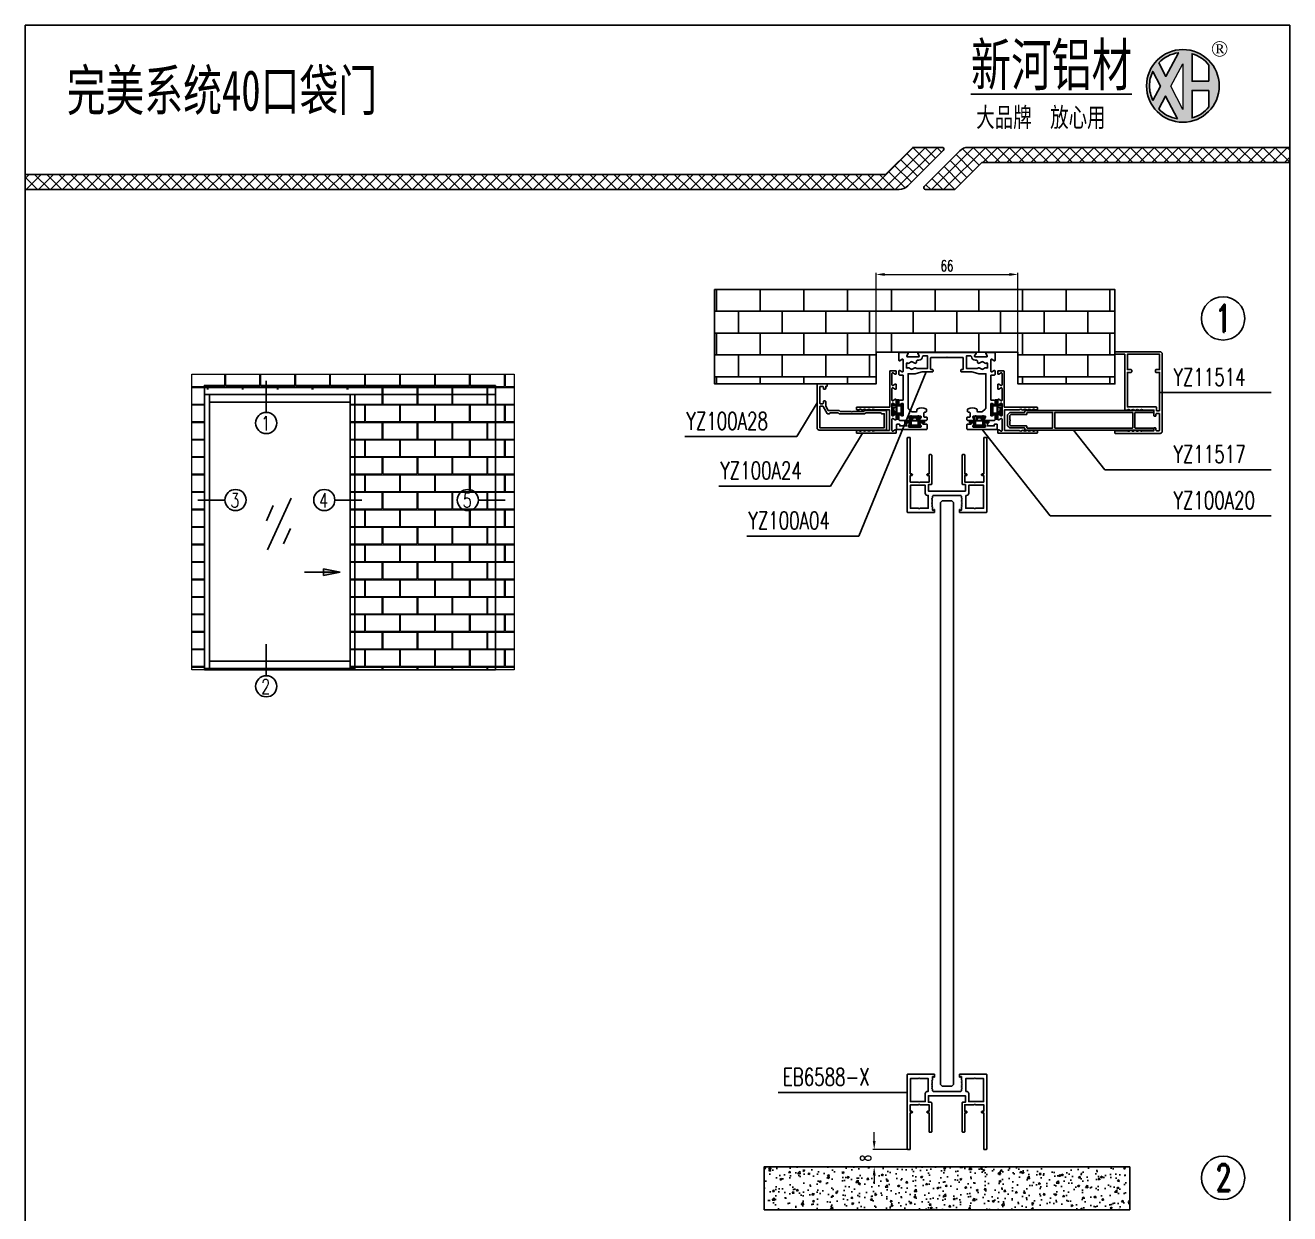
# Model space of a CAD drawing. Header units: millimetres. Extents: x 4423 to 13326, y -1516 to 5738.
# Drawn here: x 9230 to 9818, y 3370 to 3923 of the extents above; entities that cross this region are included whole.
import ezdxf

# ---------------------------------------------------------------- set-up
doc = ezdxf.new("R2010")
doc.units = ezdxf.units.MM
doc.header["$LTSCALE"] = 0.5
for name, color, linetype in [('墙体', 2, 'Continuous'), ('玻璃', 4, 'Continuous'), ('铝型材', 1, 'Continuous')]:
    doc.layers.add(name, color=color, linetype=linetype)
doc.styles.add('CTXT', font='romand.shx', dxfattribs={"width": 0.7, "height": 5})
doc.styles.add('宋体', font='', dxfattribs={"height": 3})
doc.styles.add('汇总标注', font='romand.shx', dxfattribs={"width": 0.7, "height": 5})
doc.styles.get('宋体').set_extended_font_data('SimSun')
doc.dimstyles.new('1汇总比例', dxfattribs={"dimscale": 0, "dimtxt": 5, "dimasz": 4, "dimexe": 0.7, "dimexo": 0.625, "dimgap": 1.5, "dimtad": 1, "dimzin": 9, "dimdsep": 46, "dimtxsty": '汇总标注', "dimcen": 0, "dimclrd": 3, "dimclre": 3, "dimclrt": 2, "dimadec": 1, "dimazin": 2, "dimtfac": 1, "dimtofl": 0, "dimtmove": 0, "dimatfit": 3, "dimfxl": 0, "dimtolj": 1, "dimlwd": 13, "dimlwe": 13, "dimarcsym": 0})
pattern_1 = [(45, (7356.0893, 1842.3816), (-2.80633, 2.80633), []), (135, (7356.0893, 1842.3816), (-2.80633, -2.80633), [])]

# ---------------------------------------------------------------- blocks, each defined once
blk = doc.blocks.new('*D251')
at = {"layer": 'Defpoints', "color": 0, "ltscale": 0.4, "transparency": 16777216}
for p in [(9641.25, 3399.9), (9625.2, 3391.9), (9641.25, 3391.9)]:
    blk.add_point(p, dxfattribs=at)
at = {"layer": '铝型材', "color": 3, "lineweight": 13, "ltscale": 0.4, "transparency": 16777216}
for p, q in [((9625.2, 3403.9), (9625.2, 3407.9)), ((9640.62, 3399.9), (9624.5, 3399.9)), ((9640.62, 3391.9), (9624.5, 3391.9)), ((9625.2, 3387.9), (9625.2, 3383.9))]:
    blk.add_line(p, q, dxfattribs=at)
at = {"layer": '铝型材', "color": 3, "ltscale": 0.4, "transparency": 16777216}
for points in [[(9624.53, 3403.9), (9625.86, 3403.9), (9625.2, 3399.9)], [(9624.53, 3387.9), (9625.86, 3387.9), (9625.2, 3391.9)]]:
    blk.add_solid(points, dxfattribs=at)
at = {"layer": '铝型材', "color": 2, "ltscale": 0.4, "transparency": 16777216, "insert": (9621.2, 3395.9), "char_height": 5, "attachment_point": 5, "rotation": 90, "style": '汇总标注'}
blk.add_mtext('\\A1;8', dxfattribs=at)
blk = doc.blocks.new('*D253')
at = {"layer": 'Defpoints', "color": 0, "ltscale": 0.4, "transparency": 16777216}
for p in [(9692.05, 3806.78), (9626.05, 3763.26), (9692.05, 3765.26)]:
    blk.add_point(p, dxfattribs=at)
at = {"layer": '铝型材', "color": 3, "lineweight": 13, "ltscale": 0.4, "transparency": 16777216}
for p, q in [((9626.05, 3763.88), (9626.05, 3807.48)), ((9630.05, 3806.78), (9688.05, 3806.78)), ((9692.05, 3765.88), (9692.05, 3807.48))]:
    blk.add_line(p, q, dxfattribs=at)
at = {"layer": '铝型材', "color": 3, "ltscale": 0.4, "transparency": 16777216}
for points in [[(9630.05, 3807.44), (9630.05, 3806.11), (9626.05, 3806.78)], [(9688.05, 3807.44), (9688.05, 3806.11), (9692.05, 3806.78)]]:
    blk.add_solid(points, dxfattribs=at)
at = {"layer": '铝型材', "color": 2, "ltscale": 0.4, "transparency": 16777216, "insert": (9659.05, 3810.78), "char_height": 5, "attachment_point": 5, "style": '汇总标注'}
blk.add_mtext('\\A1;66', dxfattribs=at)
blk = doc.blocks.new('YZ100A28', base_point=(16.68, 19.5))
at = {"layer": '铝型材', "ltscale": 0.4}
for points in [[(48.58, 24.99), (17.68, 24.99, 0.414214), (16.68, 23.99), (16.68, 3.79, 0.414214), (16.98, 3.49), (20.88, 3.49, 0.414214), (21.38, 3.99), (21.38, 4.39, 0.414214), (21.08, 4.69), (20.68, 4.69), (20.68, 5.69, 0.414214), (20.38, 5.99), (19.88, 5.99, 0.414214), (19.58, 5.69), (19.58, 4.99, -0.414214), (19.28, 4.69), (18.18, 4.69, -0.414214), (17.88, 4.99), (17.88, 12.39, -0.414214), (18.18, 12.69), (19.28, 12.69, -0.414214), (19.58, 12.39), (19.58, 11.69, 0.414214), (19.88, 11.39), (20.38, 11.39, 0.414214), (20.68, 11.69), (20.68, 13.71, -0.131652), (20.72, 13.86), (21.83, 15.79), (26.88, 15.79), (27.38, 16.29), (32.58, 16.29), (32.88, 16.59), (33.18, 16.29), (38.38, 16.29), (38.88, 15.79), (48.58, 15.79, 0.414214), (48.88, 16.09), (48.88, 24.69, 0.414214)], [(22.4, 17.39, -0.414214), (22.7, 17.09), (22.7, 16.89), (26.3, 16.89, 0.198912), (26.51, 16.98), (26.92, 17.39), (38.83, 17.39), (39.25, 16.98, 0.198912), (39.46, 16.89), (46.38, 16.89), (46.38, 17.09, -0.414214), (46.68, 17.39), (47.88, 17.39), (47.88, 23.89), (17.88, 23.89), (17.88, 14.09, 0.414214), (18.18, 13.79), (19.24, 13.79, 0.267949), (19.5, 13.94), (21.4, 17.24, -0.267949), (21.66, 17.39)]]:
    blk.add_lwpolyline(points, format="xyb", close=True, dxfattribs=at)
blk = doc.blocks.new('YZ100A24', base_point=(30.61, 30.28))
at = {"layer": '铝型材', "ltscale": 0.4}
blk.add_lwpolyline([(32.61, 5.42), (32.61, 6.5, 0.57735), (32.16, 6.76), (31.06, 6.13, -0.57735), (30.61, 6.39), (30.61, 11.72, -0.57735), (31.06, 11.98), (32.16, 11.34, 0.57735), (32.61, 11.6), (32.61, 13.53, 0.57735), (32.16, 13.79), (31.06, 13.16, -0.57735), (30.61, 13.42), (30.61, 18.82, -0.57735), (31.06, 19.08), (32.16, 18.44, 0.57735), (32.61, 18.7), (32.61, 20.63, 0.57735), (32.16, 20.89), (31.06, 20.26, -0.57735), (30.61, 20.52), (30.61, 25.92, -0.57735), (31.06, 26.18), (32.16, 25.54, 0.57735), (32.61, 25.8), (32.61, 27.73, 0.57735), (32.16, 27.99), (31.06, 27.36, -0.57735), (30.61, 27.62), (30.61, 32.95, -0.57735), (31.06, 33.21), (32.16, 32.57, 0.57735), (32.61, 32.83), (32.61, 33.92, 0.414214), (32.31, 34.22), (14.41, 34.22, 0.414214), (14.11, 33.92), (14.11, 33.22, 0.414214), (14.41, 32.92), (15.35, 32.92, -0.424619), (16.34, 33.08), (16.62, 32.87, 0.333333), (17.22, 32.87), (17.5, 33.08, -0.333411), (18.34, 33.08), (18.62, 32.87, 0.333333), (19.22, 32.87), (19.5, 33.08, -0.333372), (20.34, 33.08), (20.62, 32.87, 0.333333), (21.22, 32.87), (21.5, 33.08, -0.343771), (22.36, 33.06), (22.54, 32.92), (29.41, 32.92), (29.41, 23.32), (22.54, 23.32), (22.36, 23.17, -0.343805), (21.5, 23.16), (21.22, 23.37, 0.333333), (20.62, 23.37), (20.34, 23.16, -0.333411), (19.5, 23.16), (19.22, 23.37, 0.333333), (18.62, 23.37), (18.34, 23.16, -0.333411), (17.5, 23.16), (17.22, 23.37, 0.333333), (16.62, 23.37), (16.34, 23.16, -0.424619), (15.35, 23.32), (14.41, 23.32, 0.414214), (14.11, 23.02), (14.11, 22.32, 0.414214), (14.41, 22.02), (29.61, 22.02), (29.61, 5.42, 0.414214), (29.91, 5.12), (32.31, 5.12, 0.414214)], format="xyb", close=True, dxfattribs=at)
blk = doc.blocks.new('YZ100A04', base_point=(39.33, 40.35))
at = {"layer": '铝型材', "ltscale": 0.4}
blk.add_lwpolyline([(53.03, 14.22, 0.218258), (49.12, 14.22, 0.293253), (48.83, 13.76), (48.83, 13.15, 0.414214), (49.33, 12.65), (49.58, 12.65, -0.414214), (50.08, 12.15), (50.08, 10.65, -0.414214), (49.78, 10.35), (48.88, 10.35, 0.414214), (48.58, 10.05), (48.58, 9.15, 0.414213), (48.88, 8.85), (51.78, 8.85, 0.577351), (52.04, 9.3), (51.4, 10.4, -0.57735), (51.66, 10.85), (56.99, 10.85, -0.57735), (57.25, 10.4), (56.62, 9.3, 0.57735), (56.88, 8.85), (61.43, 8.85, 0.414214), (61.73, 9.15), (61.73, 11.26, 0.57735), (61.28, 11.52), (60.18, 10.89, -0.57735), (59.73, 11.15), (59.73, 16.48, -0.57735), (60.18, 16.74), (61.28, 16.1, 0.57735), (61.73, 16.36), (61.73, 17.78, 0.414214), (61.23, 18.28), (59.73, 18.28), (59.73, 29.85), (61.23, 29.85, 0.414214), (61.73, 30.35), (61.73, 31.76, 0.57735), (61.28, 32.02), (60.18, 31.39, -0.57735), (59.73, 31.65), (59.73, 36.98, -0.57735), (60.18, 37.24), (61.28, 36.6, 0.57735), (61.73, 36.86), (61.73, 40.05, 0.414214), (61.43, 40.35), (57.68, 40.35, 0.57735), (57.42, 39.9), (58.05, 38.8, -0.57735), (57.79, 38.35), (52.46, 38.35, -0.57735), (52.2, 38.8), (52.84, 39.9, 0.57735), (52.58, 40.35), (26.08, 40.35, 0.57735), (25.82, 39.9), (26.45, 38.8, -0.57735), (26.19, 38.35), (20.86, 38.35, -0.57735), (20.6, 38.8), (21.24, 39.9, 0.57735), (20.98, 40.35), (17.23, 40.35, 0.414214), (16.93, 40.05), (16.93, 36.86, 0.57735), (17.38, 36.6), (18.48, 37.24, -0.57735), (18.93, 36.98), (18.93, 31.65, -0.57735), (18.48, 31.39), (17.38, 32.02, 0.57735), (16.93, 31.76), (16.93, 30.35, 0.414214), (17.43, 29.85), (18.93, 29.85), (18.93, 18.28), (17.43, 18.28, 0.414214), (16.93, 17.78), (16.93, 16.36, 0.57735), (17.38, 16.1), (18.48, 16.74, -0.57735), (18.93, 16.48), (18.93, 11.15, -0.57735), (18.48, 10.89), (17.38, 11.52, 0.57735), (16.93, 11.26), (16.93, 9.15, 0.414214), (17.23, 8.85), (21.78, 8.85, 0.57735), (22.04, 9.3), (21.4, 10.4, -0.57735), (21.66, 10.85), (26.99, 10.85, -0.57735), (27.25, 10.4), (26.62, 9.3, 0.577351), (26.88, 8.85), (29.78, 8.85, 0.414213), (30.08, 9.15), (30.08, 10.05, 0.414214), (29.78, 10.35), (28.88, 10.35, -0.414214), (28.58, 10.65), (28.58, 12.15, -0.414214), (29.08, 12.65), (29.33, 12.65, 0.414214), (29.83, 13.15), (29.83, 13.76, 0.293253), (29.53, 14.22, 0.218258), (25.62, 14.22, 0.293253), (25.33, 13.76), (25.33, 13.15, -0.414213), (25.03, 12.85), (23.21, 12.85, -0.176328), (22.88, 12.96), (21.58, 14.05, -0.221695), (21.23, 14.82), (21.23, 30.55), (24.7, 30.55, 0.072066), (24.98, 30.59), (27.82, 31.43, -0.072069), (27.96, 31.45), (32.63, 31.45, 0.414214), (32.83, 31.65), (32.83, 32.25, 0.414214), (32.63, 32.45), (31.93, 32.45, -0.414214), (31.73, 32.65), (31.73, 37.85, -0.414214), (31.93, 38.05), (39.13, 38.05), (39.33, 38.25), (39.53, 38.05), (46.73, 38.05, -0.414214), (46.93, 37.85), (46.93, 32.65, -0.414214), (46.73, 32.45), (46.03, 32.45, 0.414214), (45.83, 32.25), (45.83, 31.65, 0.414214), (46.03, 31.45), (50.69, 31.45, -0.072069), (50.83, 31.43), (53.67, 30.59, 0.072066), (53.95, 30.55), (57.43, 30.55), (57.43, 14.82, -0.221695), (57.07, 14.05), (55.77, 12.96, -0.176328), (55.45, 12.85), (53.63, 12.85, -0.414213), (53.33, 13.15), (53.33, 13.76, 0.293253)], format="xyb", close=True, dxfattribs=at)
for points in [[(24.96, 33.16, 0.364837), (24.33, 33.28), (23.18, 32.61, -0.267949), (22.68, 32.61), (21.53, 33.28, 0.331458), (20.93, 33.21, -0.657834), (20.43, 33.42), (20.43, 35.27, -0.657822), (20.93, 35.48, 0.331452), (21.53, 35.41), (22.68, 36.08, -0.267949), (23.18, 36.08), (24.33, 35.41, 0.57735), (25.08, 35.85), (25.08, 36.25, -0.414214), (25.68, 36.85), (26.19, 36.85, 0.400329), (27.99, 38.56, -0.400329), (28.29, 38.85), (30.23, 38.85), (30.23, 32.95), (25.42, 32.95, -0.222498), (24.96, 33.16)], [(53.69, 33.16, -0.222498), (53.23, 32.95), (48.43, 32.95), (48.43, 38.85), (50.36, 38.85, -0.400329), (50.66, 38.56, 0.400329), (52.46, 36.85), (52.98, 36.85, -0.414214), (53.58, 36.25), (53.58, 35.85, 0.57735), (54.33, 35.41), (55.48, 36.08, -0.267949), (55.98, 36.08), (57.13, 35.41, 0.331452), (57.72, 35.48, -0.657822), (58.23, 35.27), (58.23, 33.42, -0.657834), (57.72, 33.21, 0.331458), (57.13, 33.28), (55.98, 32.61, -0.267949), (55.48, 32.61), (54.33, 33.28, 0.364837), (53.69, 33.16)]]:
    blk.add_lwpolyline(points, format="xyb", dxfattribs=at)
blk = doc.blocks.new('YZ100A20', base_point=(21.97, 5.01))
at = {"layer": '铝型材', "ltscale": 0.4}
blk.add_lwpolyline([(19.15, 5.21, -0.57735), (18.89, 4.76), (13.56, 4.76, -0.57735), (13.3, 5.21), (13.93, 6.31, 0.57735), (13.67, 6.76), (12.72, 6.76, 0.414214), (12.42, 6.46), (12.42, 5.36), (9.22, 5.36), (9.22, 5.96, 0.414214), (8.92, 6.26), (8.12, 6.26, 0.414214), (7.82, 5.96), (7.82, 4.06, 0.414214), (8.12, 3.76), (21.67, 3.76, 0.414214), (21.97, 4.06), (21.97, 5.96, 0.414214), (21.67, 6.26), (20.02, 6.26), (20.02, 6.46, 0.414214), (19.72, 6.76), (18.77, 6.76, 0.57735), (18.51, 6.31)], format="xyb", close=True, dxfattribs=at)
blk = doc.blocks.new('YZ11517', base_point=(27.72, 11.34))
at = {"layer": '铝型材', "ltscale": 0.4}
for points in [[(14.69, 10.62), (14.69, 11.04, -0.414214), (14.99, 11.34), (74.39, 11.34, -0.414214), (74.69, 11.04), (74.69, 10.69, -0.414214), (74.39, 10.39), (66.19, 10.39, 0.414214), (65.89, 10.09), (65.89, 3.39, 0.414214), (66.19, 3.09), (74.39, 3.09, -0.414214), (74.69, 2.79), (74.69, 2.44, -0.414214), (74.39, 2.14), (14.99, 2.14, -0.414214), (14.69, 2.44), (14.69, 2.87, 0.414214), (14.39, 3.17), (7.72, 3.17), (6.69, 4.19), (6.69, 9.29), (7.72, 10.32), (14.39, 10.32, 0.414214)], [(8.23, 9.37, 0.198912), (8.02, 9.28), (7.73, 8.99, 0.198912), (7.64, 8.77), (7.64, 7.04, -1), (7.64, 6.44), (7.64, 4.71, 0.198912), (7.73, 4.5), (8.02, 4.21, 0.198912), (8.23, 4.12), (15.34, 4.12, -0.414214), (15.64, 3.82), (15.64, 3.39, 0.414214), (15.94, 3.09), (27.59, 3.09), (27.59, 10.39), (15.94, 10.39, 0.414214), (15.64, 10.09), (15.64, 9.67, -0.414214), (15.34, 9.37)], [(64.94, 3.39), (64.94, 10.09, 0.414214), (64.64, 10.39), (28.69, 10.39), (28.69, 3.09), (64.64, 3.09, 0.414214)]]:
    blk.add_lwpolyline(points, format="xyb", close=True, dxfattribs=at)
blk = doc.blocks.new('YZ11514', base_point=(28.84, 8.21))
at = {"layer": '铝型材', "ltscale": 0.4}
for points in [[(28.84, 4.31, -0.414214), (27.84, 3.31), (7.34, 3.31, -0.414214), (6.84, 3.81), (6.84, 4.21, -0.414214), (7.14, 4.51), (11.44, 4.51), (11.44, 30.11, -0.414214), (11.74, 30.41), (12.68, 30.41, 0.424619), (13.67, 30.25), (13.95, 30.46, -0.333333), (14.55, 30.46), (14.83, 30.25, 0.333411), (15.67, 30.25), (15.95, 30.46, -0.333333), (16.55, 30.46), (16.83, 30.25, 0.333372), (17.67, 30.25), (17.95, 30.46, -0.333333), (18.55, 30.46), (18.83, 30.25, 0.343771), (19.69, 30.26), (19.87, 30.41), (24.94, 30.41), (24.94, 33.01, -0.414214), (25.24, 33.31), (25.64, 33.31, -0.414214), (25.94, 33.01), (25.94, 32.31, 0.414214), (26.24, 32.01), (27.34, 32.01, 0.414214), (27.64, 32.31), (27.64, 39.71, 0.414214), (27.34, 40.01), (26.24, 40.01, 0.414214), (25.94, 39.71), (25.94, 39.01, -0.414214), (25.64, 38.71), (25.24, 38.71, -0.414214), (24.94, 39.01), (24.94, 40.01), (19.87, 40.01), (19.69, 40.15, 0.343805), (18.83, 40.17), (18.55, 39.96, -0.333333), (17.95, 39.96), (17.67, 40.17, 0.333411), (16.83, 40.17), (16.55, 39.96, -0.333333), (15.95, 39.96), (15.67, 40.17, 0.333411), (14.83, 40.17), (14.55, 39.96, -0.333333), (13.95, 39.96), (13.67, 40.17, 0.424619), (12.68, 40.01), (7.14, 40.01, -0.414214), (6.84, 40.31), (6.84, 41.01, -0.414214), (7.14, 41.31), (27.84, 41.31, -0.414214), (28.84, 40.31)], [(14.64, 11.91), (14.64, 12.61, 0.414214), (14.34, 12.91), (12.64, 12.91), (12.64, 28.96), (25.84, 28.96, 0.414214), (26.14, 29.26), (26.14, 30.51, -0.414214), (26.44, 30.81), (27.34, 30.81, -0.414214), (27.64, 30.51), (27.64, 12.91), (25.94, 12.91, 0.414214), (25.64, 12.61), (25.64, 11.91, 0.414214), (25.94, 11.61), (27.64, 11.61), (27.64, 4.51), (12.64, 4.51), (12.64, 11.61), (14.34, 11.61, 0.414214)]]:
    blk.add_lwpolyline(points, format="xyb", close=True, dxfattribs=at)
blk = doc.blocks.new('EB6588-X', base_point=(40.95, 39.28))
at = {"layer": '铝型材', "ltscale": 0.4}
for points in [[(47.36, 46.22), (47.05, 45.91, -0.668179), (46.7, 46.05), (46.7, 47.08, -0.414214), (46.9, 47.28), (59.15, 47.28, -0.414214), (59.45, 46.98), (59.45, 12.58, -0.414214), (59.15, 12.28), (58.35, 12.28, -0.414214), (58.05, 12.58), (58.05, 29.28), (57.35, 29.28, -0.414214), (57.05, 29.58), (57.05, 29.78, -0.414214), (57.35, 30.08), (58.05, 30.08), (58.05, 33.08), (54.25, 33.08), (53.95, 33.38), (53.65, 33.08), (49.25, 33.08), (49.25, 30.08), (49.95, 30.08, -0.414214), (50.25, 29.78), (50.25, 29.58, -0.414214), (49.95, 29.28), (49.25, 29.28), (49.25, 20.58, -0.414214), (48.95, 20.28), (48.35, 20.28, -0.414214), (48.05, 20.58), (48.05, 33.98, -0.414214), (48.35, 34.28), (49.55, 34.28), (49.55, 37.28), (32.35, 37.28), (32.35, 34.28), (33.55, 34.28, -0.414214), (33.85, 33.98), (33.85, 20.58, -0.414214), (33.55, 20.28), (32.95, 20.28, -0.414214), (32.65, 20.58), (32.65, 29.28), (31.95, 29.28, -0.414214), (31.65, 29.58), (31.65, 29.78, -0.414214), (31.95, 30.08), (32.65, 30.08), (32.65, 33.08), (28.25, 33.08), (27.95, 33.38), (27.65, 33.08), (23.85, 33.08), (23.85, 30.08), (24.55, 30.08, -0.414214), (24.85, 29.78), (24.85, 29.58, -0.414214), (24.55, 29.28), (23.85, 29.28), (23.85, 12.58, -0.414214), (23.55, 12.28), (22.75, 12.28, -0.414214), (22.45, 12.58), (22.45, 46.98, -0.414214), (22.75, 47.28), (35, 47.28, -0.414214), (35.2, 47.08), (35.2, 46.05, -0.668179), (34.86, 45.91), (34.55, 46.22, 0.668179), (34.2, 46.08), (34.2, 44.58), (33.9, 44.28), (34.2, 43.98), (33.9, 43.68), (34.2, 43.38), (33.9, 43.08), (34.2, 42.78), (33.9, 42.48), (34.2, 42.18), (33.9, 41.88), (34.2, 41.58), (33.9, 41.28), (34.2, 40.98), (33.9, 40.68), (34.2, 40.38), (34.2, 39.78, 0.414214), (34.7, 39.28), (47.2, 39.28, 0.414214), (47.7, 39.78), (47.7, 40.38), (48, 40.68), (47.7, 40.98), (48, 41.28), (47.7, 41.58), (48, 41.88), (47.7, 42.18), (48, 42.48), (47.7, 42.78), (48, 43.08), (47.7, 43.38), (48, 43.68), (47.7, 43.98), (48, 44.28), (47.7, 44.58), (47.7, 46.08, 0.668179)], [(30.85, 38.28), (30.85, 34.58), (23.95, 34.58), (23.95, 45.28), (27.65, 45.28), (27.95, 45.58), (28.25, 45.28), (32.2, 45.28), (32.2, 39.28), (31.85, 39.28, 0.414214)], [(49.7, 39.28), (49.7, 45.28), (53.65, 45.28), (53.95, 45.58), (54.25, 45.28), (57.95, 45.28), (57.95, 34.58), (51.05, 34.58), (51.05, 38.28, 0.414214), (50.05, 39.28)]]:
    blk.add_lwpolyline(points, format="xyb", close=True, dxfattribs=at)

msp = doc.modelspace()

# ---------------------------------------------------------------- hatches: boundary and pattern name
at = {"layer": '墙体', "ltscale": 0.4}
h = msp.add_hatch(dxfattribs=at)
h.set_pattern_fill('AR-B816', color=256, scale=0.05, style=0)
h.set_pattern_definition([(0, (-1878.107, 0), (0, 10.16), []), (90, (-1878.107, 0), (-10.16, 10.16), [10.16, -10.16])])
h.paths.add_polyline_path([(9626.0469, 3770.634), (9626.0469, 3755.884), (9550.9609, 3755.884), (9550.9609, 3799.7044), (9737.1461, 3799.7044), (9737.1461, 3755.884), (9692.049, 3755.884), (9692.049, 3770.634)])
h = msp.add_hatch(dxfattribs=at)
h.set_pattern_fill('AR-CONC', color=256, scale=0.05, style=0)
h.set_pattern_definition([(50, (4551.707, 699.786), (9.109233, -0.796954), [0.9525, -10.4775]), (355, (4551.707, 699.786), (-1.762141, 9.552832), [0.762, -8.382]), (100.451, (4552.466, 699.72), (7.347125, 8.755834), [0.8095, -8.9045]), (46.1842, (4551.707, 702.326), (13.553952, -2.102116), [1.42875, -15.71625]), (96.6356, (4552.837, 702.151), (11.870212, 12.371278), [1.21425, -13.35675]), (351.184, (4551.707, 702.326), (11.87023, 12.371256), [1.143, -12.573]), (21, (4552.977, 701.691), (7.580744, -5.113276), [0.9525, -10.4775]), (326, (4552.977, 701.691), (3.090101, 9.209398), [0.762, -8.382]), (71.4514, (4553.609, 701.265), (10.670825, 4.096143), [0.8095, -8.9045]), (37.5, (4551.7073, 699.7864), (0.1544302, 4.227752), [0, -8.2804, 0, -8.509, 0, -8.41375]), (7.5, (4551.7073, 699.7864), (3.340983, 5.0090287), [0, -4.8514, 0, -8.0899, 0, -3.20675]), (327.5, (4548.8752, 699.7864), (6.7795298, -0.2864372), [0, -3.175, 0, -9.906, 0, -13.1445]), (317.5, (4547.605, 699.7864), (7.406459, 1.2713246), [0, -4.1275, 0, -6.5786, 0, -9.3345])])
h.paths.add_polyline_path([(9744.0479, 3391.9007), (9574.0479, 3391.9007), (9574.0479, 3371.9007), (9744.0479, 3371.9007)])
at = {"layer": '铝型材', "ltscale": 0.4}
h = msp.add_hatch(color=256, dxfattribs=at)
h.paths.add_polyline_path([(9768.7446, 3904.6528), (9768.7446, 3883.5409), (9763.154, 3894.2744)], flags=16)
edge = h.paths.add_edge_path(flags=16)
edge.add_line((9780.8601, 3892.3069), (9773.0201, 3892.3069))
edge.add_line((9773.0201, 3892.3069), (9773.0201, 3879.5221))
edge.add_arc((9768.7446, 3894.4408), 15.5193, 285.9918131, 321.3226415)
edge.add_line((9780.8601, 3884.7423), (9780.8601, 3892.3069))
edge = h.paths.add_edge_path(flags=16)
edge.add_line((9780.8601, 3896.5747), (9780.8601, 3904.1393))
edge.add_arc((9768.7446, 3894.4408), 15.5193, 38.6773585, 74.0081869)
edge.add_line((9773.0201, 3909.3595), (9773.0201, 3896.5747))
edge.add_line((9773.0201, 3896.5747), (9780.8601, 3896.5747))
edge = h.paths.add_edge_path(flags=16)
edge.add_line((9757.4976, 3905.1344), (9760.771, 3898.8497))
edge.add_line((9760.771, 3898.8497), (9766.6817, 3909.8224))
edge.add_arc((9768.7446, 3894.4408), 15.5193, 97.6385734, 136.4447587)
edge = h.paths.add_edge_path(flags=16)
edge.add_line((9754.7654, 3887.7006), (9758.3245, 3894.308))
edge.add_line((9758.3245, 3894.308), (9754.7555, 3901.1604))
edge.add_arc((9768.7446, 3894.4408), 15.5193, 154.3429743, 180)
edge.add_arc((9768.7446, 3894.4408), 15.5193, 180, 205.7413115)
edge = h.paths.add_edge_path(flags=16)
edge.add_line((9766.2319, 3879.1263), (9760.7076, 3889.7327))
edge.add_line((9760.7076, 3889.7327), (9757.4885, 3883.7567))
edge.add_arc((9768.7446, 3894.4408), 15.5193, 223.5065419, 260.6825205)
edge = h.paths.add_edge_path()
edge.add_arc((9768.7446, 3894.4408), 16.9053, 180, 360)
edge.add_arc((9768.7446, 3894.4408), 16.9053, 0, 180)
at = {"layer": '铝型材'}
h = msp.add_hatch(dxfattribs=at)
h.set_pattern_fill('NET', color=1, scale=1.25, angle=45, style=0)
h.set_pattern_definition(pattern_1)
h.paths.add_polyline_path([(9657.3404, 3864.4323, 0.66817864), (9656.7464, 3865.8662), (9643.0936, 3865.8662), (9630.4936, 3853.2662), (9230.4284, 3853.2662), (9230.4284, 3846.2662), (9636.8548, 3846.2662, 0.19891237), (9640.8146, 3847.9064)])
h = msp.add_hatch(dxfattribs=at)
h.set_pattern_fill('NET', color=3, scale=1.25, angle=45, style=0)
h.set_pattern_definition(pattern_1)
h.paths.add_polyline_path([(9648.4487, 3847.7002, 0.66817864), (9649.0427, 3846.2662), (9662.6956, 3846.2662), (9675.2956, 3858.8662), (9818.4284, 3858.8662), (9818.4284, 3865.8662), (9668.9343, 3865.8662, 0.19891237), (9664.9746, 3864.226)])
at = {"layer": '铝型材', "lineweight": 5}
h = msp.add_hatch(dxfattribs=at)
h.set_pattern_fill('AR-B816C', color=251, scale=0.04, style=0)
h.set_pattern_definition([(0, (-3437.314, 6851.026), (8.128, 8.128), [15.875, -0.381]), (0, (-3445.442, 6851.407), (8.128, 8.128), [15.875, -0.381]), (90, (-3437.314, 6851.026), (-8.128, 8.128), [-8.509, 7.747]), (90, (-3437.695, 6851.026), (-8.128, 8.128), [-8.509, 7.747])])
h.paths.add_polyline_path([(9307.9512, 3760.3686), (9307.9512, 3622.9156), (9313.7276, 3622.9156), (9313.7276, 3753.2196), (9381.4396, 3753.2196), (9381.4396, 3622.9156), (9457.8112, 3622.9156), (9457.8112, 3760.3686)])
at = {"layer": '铝型材'}
h = msp.add_hatch(color=1, dxfattribs=at)
h.paths.add_polyline_path([(9369.0788, 3669.8455), (9369.0788, 3668.3455), (9376.8241, 3668.3455), (9376.8241, 3668.3469)])
h.paths.add_polyline_path([(9376.8241, 3668.344), (9376.8241, 3668.3455), (9369.0788, 3668.3455), (9369.0788, 3666.8455)])
msp.add_hatch(color=1, dxfattribs=at).paths.add_polyline_path([(9376.8241, 3668.344), (9376.8241, 3668.3455), (9369.0788, 3668.3455), (9369.0788, 3666.8455)])

# ---------------------------------------------------------------- linework, layer by layer
at = {"color": 6}
for p, q in [((9635.4479, 3745.9266), (9633.4244, 3745.9266)), ((9633.6113, 3746.1094), (9634.0979, 3746.3904)), ((9635.1695, 3746.0605), (9634.5979, 3746.3905)), ((9635.4479, 3748.4266), (9635.4479, 3739.4266)), ((9635.4479, 3748.4266), (9636.6479, 3748.4266)), ((9635.7479, 3748.4266), (9635.7479, 3739.4266)), ((9636.1479, 3745.6266), (9636.1479, 3748.4266)), ((9636.1479, 3745.6266), (9638.1979, 3745.6266)), ((9636.4479, 3745.9266), (9637.8979, 3745.9266)), ((9636.6479, 3745.9266), (9636.6479, 3748.4266)), ((9637.2479, 3746.3616), (9638.048, 3746.8234)), ((9637.2479, 3745.9266), (9637.2479, 3746.3616)), ((9637.3491, 3746.2552), (9637.3491, 3746.42)), ((9637.3979, 3746.275), (9637.898, 3746.5636)), ((9637.6979, 3745.9266), (9637.6979, 3741.9266)), ((9637.9013, 3746.5655), (9638.0513, 3746.8253)), ((9638.1979, 3746.3942), (9638.3479, 3746.654)), ((9638.1979, 3741.4628), (9638.1979, 3746.3904)), ((9638.3479, 3746.6502), (9638.3479, 3741.203)), ((9638.6479, 3745.1266), (9638.3479, 3745.6266)), ((9679.4479, 3745.1266), (9679.7479, 3745.6266)), ((9679.8979, 3746.3942), (9679.7479, 3746.654)), ((9679.7479, 3746.6502), (9679.7479, 3741.203)), ((9679.8979, 3741.4628), (9679.8979, 3746.3904)), ((9681.9479, 3745.6266), (9679.8979, 3745.6266)), ((9680.1946, 3746.5655), (9680.0446, 3746.8253)), ((9680.8479, 3746.3616), (9680.0479, 3746.8234)), ((9680.6979, 3746.275), (9680.1979, 3746.5636)), ((9681.6479, 3745.9266), (9680.1979, 3745.9266)), ((9680.3979, 3745.9266), (9680.3979, 3741.9266)), ((9680.7468, 3746.2552), (9680.7468, 3746.42)), ((9680.8479, 3745.9266), (9680.8479, 3746.3616)), ((9681.4479, 3745.9266), (9681.4479, 3748.4266)), ((9682.6479, 3748.4266), (9681.4479, 3748.4266)), ((9681.9479, 3745.6266), (9681.9479, 3748.4266)), ((9682.3479, 3748.4266), (9682.3479, 3739.4266)), ((9682.6479, 3748.4266), (9682.6479, 3739.4266)), ((9682.6479, 3745.9266), (9684.6715, 3745.9266)), ((9682.9264, 3746.0605), (9683.4979, 3746.3905)), ((9684.4846, 3746.1094), (9683.9979, 3746.3904)), ((9633.4244, 3741.9266), (9635.4479, 3741.9266)), ((9634.0979, 3741.4628), (9633.6113, 3741.7438)), ((9633.8746, 3745.1266), (9635.4479, 3745.1266)), ((9633.8746, 3742.7266), (9635.4479, 3742.7266)), ((9634.5979, 3741.4627), (9635.1695, 3741.7926)), ((9638.1979, 3742.2266), (9636.1479, 3742.2266)), ((9636.1479, 3739.4266), (9636.1479, 3742.2266)), ((9637.8979, 3741.9266), (9636.4479, 3741.9266)), ((9636.6479, 3739.4266), (9636.6479, 3741.9266)), ((9637.2479, 3741.4916), (9637.2479, 3741.9266)), ((9638.048, 3741.0298), (9637.2485, 3741.4913)), ((9637.3491, 3741.4332), (9637.3491, 3741.598)), ((9637.898, 3741.2896), (9637.3979, 3741.5782)), ((9637.9013, 3741.2876), (9638.0513, 3741.0278)), ((9638.1979, 3741.4589), (9638.3479, 3741.1991)), ((9638.3479, 3745.1266), (9638.6479, 3745.1266)), ((9638.6479, 3742.7266), (9638.3479, 3742.7266)), ((9638.6479, 3742.7266), (9638.3479, 3742.2266)), ((9638.57, 3745.1266), (9638.6229, 3745.1683)), ((9638.6229, 3742.6849), (9638.57, 3742.7266)), ((9641.5582, 3739.784), (9641.8881, 3739.2125)), ((9641.5583, 3740.284), (9641.8393, 3740.7707)), ((9642.0221, 3740.9575), (9642.0221, 3738.934)), ((9642.8221, 3740.5073), (9642.8221, 3738.934)), ((9645.2221, 3740.5073), (9645.2221, 3738.934)), ((9646.0221, 3738.934), (9646.0221, 3740.9575)), ((9646.156, 3739.2125), (9646.4859, 3739.784)), ((9646.2049, 3740.7707), (9646.4859, 3740.284)), ((9671.9399, 3739.2125), (9671.6099, 3739.784)), ((9671.891, 3740.7707), (9671.61, 3740.284)), ((9672.0738, 3738.934), (9672.0738, 3740.9575)), ((9672.8738, 3740.5073), (9672.8738, 3738.934)), ((9675.2738, 3740.5073), (9675.2738, 3738.934)), ((9676.0738, 3740.9575), (9676.0738, 3738.934)), ((9676.5377, 3739.784), (9676.2078, 3739.2125)), ((9676.5376, 3740.284), (9676.2566, 3740.7707)), ((9679.7479, 3745.1266), (9679.4479, 3745.1266)), ((9679.4479, 3742.7266), (9679.7479, 3742.7266)), ((9679.4479, 3742.7266), (9679.7479, 3742.2266)), ((9679.5259, 3745.1266), (9679.473, 3745.1683)), ((9679.473, 3742.6849), (9679.5259, 3742.7266)), ((9679.8979, 3741.4589), (9679.7479, 3741.1991)), ((9679.8979, 3742.2266), (9681.9479, 3742.2266)), ((9680.1946, 3741.2876), (9680.0446, 3741.0278)), ((9680.0479, 3741.0298), (9680.8474, 3741.4913)), ((9680.1979, 3741.9266), (9681.6479, 3741.9266)), ((9680.1979, 3741.2896), (9680.6979, 3741.5782)), ((9680.7468, 3741.4332), (9680.7468, 3741.598)), ((9680.8479, 3741.4916), (9680.8479, 3741.9266)), ((9681.4479, 3739.4266), (9681.4479, 3741.9266)), ((9681.9479, 3739.4266), (9681.9479, 3742.2266)), ((9684.2213, 3745.1266), (9682.6479, 3745.1266)), ((9684.2213, 3742.7266), (9682.6479, 3742.7266)), ((9684.6715, 3741.9266), (9682.6479, 3741.9266)), ((9683.4979, 3741.4627), (9682.9264, 3741.7926)), ((9683.9979, 3741.4628), (9684.4846, 3741.7438)), ((9635.4479, 3739.4266), (9636.6479, 3739.4266)), ((9639.5221, 3738.934), (9639.5221, 3737.734)), ((9648.5221, 3738.934), (9639.5221, 3738.934)), ((9648.5221, 3738.634), (9639.5221, 3738.634)), ((9639.5221, 3738.234), (9642.3221, 3738.234)), ((9639.5221, 3737.734), (9642.0221, 3737.734)), ((9641.3831, 3736.4807), (9641.1233, 3736.3307)), ((9641.1253, 3736.334), (9641.5868, 3737.1335)), ((9641.5544, 3736.184), (9641.2946, 3736.034)), ((9646.7457, 3736.034), (9641.2985, 3736.034)), ((9641.3851, 3736.484), (9641.6737, 3736.984)), ((9641.5287, 3737.0329), (9641.6935, 3737.0329)), ((9641.5583, 3736.184), (9646.4859, 3736.184)), ((9641.5871, 3737.134), (9642.0221, 3737.134)), ((9642.0221, 3736.484), (9642.0221, 3737.934)), ((9646.0221, 3736.684), (9642.0221, 3736.684)), ((9642.3221, 3736.184), (9642.3221, 3738.234)), ((9642.8221, 3735.734), (9642.3221, 3736.034)), ((9642.7804, 3735.759), (9642.8221, 3735.8119)), ((9642.8221, 3735.734), (9642.8221, 3736.034)), ((9645.2221, 3736.034), (9645.2221, 3735.734)), ((9645.2221, 3735.734), (9645.7221, 3736.034)), ((9645.2221, 3735.8119), (9645.2638, 3735.759)), ((9645.7221, 3738.234), (9648.5221, 3738.234)), ((9645.7221, 3738.234), (9645.7221, 3736.184)), ((9646.0221, 3737.934), (9646.0221, 3736.484)), ((9646.0221, 3737.734), (9648.5221, 3737.734)), ((9646.0221, 3737.134), (9646.4571, 3737.134)), ((9646.3507, 3737.0329), (9646.5155, 3737.0329)), ((9646.3705, 3736.984), (9646.6591, 3736.484)), ((9646.4571, 3737.134), (9646.9189, 3736.334)), ((9646.4897, 3736.184), (9646.7495, 3736.034)), ((9646.661, 3736.4807), (9646.9208, 3736.3307)), ((9648.5221, 3738.934), (9648.5221, 3737.734)), ((9669.5738, 3738.934), (9678.5738, 3738.934)), ((9669.5738, 3738.934), (9669.5738, 3737.734)), ((9669.5738, 3738.634), (9678.5738, 3738.634)), ((9672.3738, 3738.234), (9669.5738, 3738.234)), ((9672.0738, 3737.734), (9669.5738, 3737.734)), ((9671.4349, 3736.4807), (9671.1751, 3736.3307)), ((9671.6388, 3737.134), (9671.177, 3736.334)), ((9671.6061, 3736.184), (9671.3464, 3736.034)), ((9671.3502, 3736.034), (9676.7974, 3736.034)), ((9671.7254, 3736.984), (9671.4368, 3736.484)), ((9671.7452, 3737.0329), (9671.5804, 3737.0329)), ((9676.5376, 3736.184), (9671.61, 3736.184)), ((9672.0738, 3737.134), (9671.6388, 3737.134)), ((9672.0738, 3737.934), (9672.0738, 3736.484)), ((9672.0738, 3736.684), (9676.0738, 3736.684)), ((9672.3738, 3738.234), (9672.3738, 3736.184)), ((9672.8738, 3735.734), (9672.3738, 3736.034)), ((9672.8738, 3735.8119), (9672.8321, 3735.759)), ((9672.8738, 3736.034), (9672.8738, 3735.734)), ((9675.2738, 3735.734), (9675.2738, 3736.034)), ((9675.2738, 3735.734), (9675.7738, 3736.034)), ((9675.3155, 3735.759), (9675.2738, 3735.8119)), ((9675.7738, 3736.184), (9675.7738, 3738.234)), ((9678.5738, 3738.234), (9675.7738, 3738.234)), ((9676.0738, 3736.484), (9676.0738, 3737.934)), ((9678.5738, 3737.734), (9676.0738, 3737.734)), ((9676.5088, 3737.134), (9676.0738, 3737.134)), ((9676.5672, 3737.0329), (9676.4024, 3737.0329)), ((9676.7108, 3736.484), (9676.4222, 3736.984)), ((9676.9706, 3736.334), (9676.5091, 3737.1335)), ((9676.5415, 3736.184), (9676.8013, 3736.034)), ((9676.7128, 3736.4807), (9676.9725, 3736.3307)), ((9678.5738, 3738.934), (9678.5738, 3737.734)), ((9682.6479, 3739.4266), (9681.4479, 3739.4266))]:
    msp.add_line(p, q, dxfattribs=at)
for centre, radius, start, end in [((9633.8746, 3745.6533), 0.5267, 120.0033323, 270), ((9634.348, 3745.9574), 0.5, 60.0033323, 120.0033323), ((9635.6694, 3746.9266), 1, 240.0033323, 257.1647326), ((9637.4479, 3746.0813), 0.2, 104.4775122, 180), ((9637.8979, 3745.6266), 0.3, 0, 90), ((9637.9979, 3746.3904), 0.2, 0, 119.9966677), ((9638.1479, 3746.6502), 0.2, 0, 119.9966677), ((9679.9479, 3746.6502), 0.2, 60.0033323, 180), ((9680.0979, 3746.3904), 0.2, 60.0033323, 180), ((9680.1979, 3745.6266), 0.3, 90, 180), ((9680.6479, 3746.0813), 0.2, 0, 75.5224878), ((9682.4265, 3746.9266), 1, 282.8352674, 299.9966677), ((9683.7479, 3745.9574), 0.5, 59.9966677, 119.9966677), ((9684.2213, 3745.6533), 0.5267, 270, 59.9966677), ((9633.8746, 3742.1999), 0.5267, 90, 239.9966677), ((9635.4479, 3743.9266), 1.7, 135.0991278, 224.9008722), ((9634.348, 3741.8958), 0.5, 239.9966677, 299.9966677), ((9635.4479, 3743.9266), 1.2, 90, 270), ((9635.6694, 3740.9266), 1, 102.8352674, 119.9966677), ((9637.4479, 3741.7718), 0.2, 180, 255.5224878), ((9637.8979, 3742.2266), 0.3, 270, 0), ((9637.9979, 3741.4628), 0.2, 240.0033323, 0), ((9638.1479, 3741.203), 0.2, 240.0033323, 0), ((9641.9913, 3740.034), 0.5, 149.9966677, 209.9966677), ((9642.2954, 3740.5073), 0.5267, 0, 149.9966677), ((9644.0221, 3738.934), 1.7, 45.0991278, 134.9008722), ((9644.0221, 3738.934), 1.2, 0, 180), ((9645.7488, 3740.5073), 0.5267, 30.0033323, 180), ((9646.0529, 3740.034), 0.5, 330.0033323, 30.0033323), ((9672.043, 3740.034), 0.5, 149.9966677, 209.9966677), ((9672.3471, 3740.5073), 0.5267, 0, 149.9966677), ((9674.0738, 3738.934), 1.7, 45.0991278, 134.9008722), ((9674.0738, 3738.934), 1.2, 0, 180), ((9675.8005, 3740.5073), 0.5267, 30.0033323, 180), ((9676.1046, 3740.034), 0.5, 330.0033323, 30.0033323), ((9679.9479, 3741.203), 0.2, 180, 299.9966677), ((9680.1979, 3742.2266), 0.3, 180, 270), ((9680.0979, 3741.4628), 0.2, 180, 299.9966677), ((9680.6479, 3741.7718), 0.2, 284.4775122, 0), ((9682.6479, 3743.9266), 1.2, 270, 90), ((9682.4265, 3740.9266), 1, 60.0033323, 77.1647326), ((9683.7479, 3741.8958), 0.5, 240.0033323, 300.0033323), ((9682.6479, 3743.9266), 1.7, 315.0991278, 44.9008722), ((9684.2213, 3742.1999), 0.5267, 300.0033323, 90), ((9641.2985, 3736.234), 0.2, 150.0033323, 270), ((9641.5583, 3736.384), 0.2, 150.0033323, 270), ((9641.8673, 3736.934), 0.2, 90, 165.5224878), ((9641.0221, 3738.7125), 1, 12.8352674, 29.9966677), ((9642.3221, 3736.484), 0.3, 180, 270), ((9645.7221, 3736.484), 0.3, 270, 0), ((9647.0221, 3738.7125), 1, 150.0033323, 167.1647326), ((9646.1768, 3736.934), 0.2, 14.4775122, 90), ((9646.4859, 3736.384), 0.2, 270, 29.9966677), ((9646.7457, 3736.234), 0.2, 270, 29.9966677), ((9671.3502, 3736.234), 0.2, 150.0033323, 270), ((9671.61, 3736.384), 0.2, 150.0033323, 270), ((9671.9191, 3736.934), 0.2, 90, 165.5224878), ((9671.0738, 3738.7125), 1, 12.8352674, 29.9966677), ((9672.3738, 3736.484), 0.3, 180, 270), ((9675.7738, 3736.484), 0.3, 270, 0), ((9677.0738, 3738.7125), 1, 150.0033323, 167.1647326), ((9676.2285, 3736.934), 0.2, 14.4775122, 90), ((9676.5376, 3736.384), 0.2, 270, 29.9966677), ((9676.7974, 3736.234), 0.2, 270, 29.9966677)]:
    msp.add_arc(centre, radius, start, end, dxfattribs=at)
for centre, major_axis, start_param, end_param in [((9636.4479, 3745.6266), (0.3, 0), 1.57079633, 3.14159265), ((9636.4479, 3742.2266), (0.3, 0), -3.14159265, -1.57079633), ((9642.3221, 3737.934), (0, -0.3), -3.14159265, -1.57079633), ((9645.7221, 3737.934), (0, -0.3), 1.57079633, 3.14159265)]:
    msp.add_ellipse(centre, major_axis=major_axis, ratio=1, start_param=start_param, end_param=end_param, dxfattribs=at)
at = {"color": 6, "extrusion": (0, 0, -1)}
for centre, major_axis, start_param, end_param in [((9681.6479, 3745.6266), (-0.3, 0), 1.57079633, 3.14159265), ((9681.6479, 3742.2266), (-0.3, 0), -3.14159265, -1.57079633), ((9672.3738, 3737.934), (0, -0.3), 1.57079633, 3.14159265), ((9675.7738, 3737.934), (0, -0.3), -3.14159265, -1.57079633)]:
    msp.add_ellipse(centre, major_axis=major_axis, ratio=1, start_param=start_param, end_param=end_param, dxfattribs=at)
at = {"color": 6}
for points, knots in [([(9638.3479, 3745.519), (9638.3905, 3745.4892), (9638.4671, 3745.4166), (9638.5192, 3745.3248), (9638.5376, 3745.2764)], [0, 0, 0, 0, 0.50116217, 1, 1, 1, 1]), ([(9638.3479, 3742.3342), (9638.3905, 3742.364), (9638.4671, 3742.4366), (9638.5192, 3742.5284), (9638.5376, 3742.5768)], [0, 0, 0, 0, 0.50116209, 1, 1, 1, 1]), ([(9638.5376, 3745.2764), (9638.5422, 3745.2643), (9638.5587, 3745.2158), (9638.5678, 3745.1648), (9638.57, 3745.1266)], [0, 0, 0, 0, 0.25218067, 1, 1, 1, 1]), ([(9638.5376, 3742.5768), (9638.5422, 3742.5889), (9638.5587, 3742.6374), (9638.5678, 3742.6884), (9638.57, 3742.7266)], [0, 0, 0, 0, 0.25218092, 1, 1, 1, 1]), ([(9679.5582, 3745.2764), (9679.5536, 3745.2643), (9679.5372, 3745.2158), (9679.5281, 3745.1648), (9679.5259, 3745.1266)], [0, 0, 0, 0, 0.25218067, 1, 1, 1, 1]), ([(9679.5582, 3742.5768), (9679.5536, 3742.5889), (9679.5372, 3742.6374), (9679.5281, 3742.6884), (9679.5259, 3742.7266)], [0, 0, 0, 0, 0.25218092, 1, 1, 1, 1]), ([(9679.7479, 3745.519), (9679.7053, 3745.4892), (9679.6288, 3745.4166), (9679.5767, 3745.3248), (9679.5582, 3745.2764)], [0, 0, 0, 0, 0.50116217, 1, 1, 1, 1]), ([(9679.7479, 3742.3342), (9679.7053, 3742.364), (9679.6288, 3742.4366), (9679.5767, 3742.5284), (9679.5582, 3742.5768)], [0, 0, 0, 0, 0.50116209, 1, 1, 1, 1]), ([(9642.4296, 3736.034), (9642.4595, 3735.9914), (9642.5321, 3735.9148), (9642.6239, 3735.8627), (9642.6723, 3735.8443)], [0, 0, 0, 0, 0.50116209, 1, 1, 1, 1]), ([(9642.6723, 3735.8443), (9642.6843, 3735.8397), (9642.7329, 3735.8233), (9642.7839, 3735.8142), (9642.8221, 3735.8119)], [0, 0, 0, 0, 0.25218092, 1, 1, 1, 1]), ([(9645.3719, 3735.8443), (9645.3598, 3735.8397), (9645.3113, 3735.8233), (9645.2603, 3735.8142), (9645.2221, 3735.8119)], [0, 0, 0, 0, 0.25218067, 1, 1, 1, 1]), ([(9645.6145, 3736.034), (9645.5847, 3735.9914), (9645.5121, 3735.9148), (9645.4203, 3735.8627), (9645.3719, 3735.8443)], [0, 0, 0, 0, 0.50116217, 1, 1, 1, 1]), ([(9672.4814, 3736.034), (9672.5112, 3735.9914), (9672.5838, 3735.9148), (9672.6756, 3735.8627), (9672.724, 3735.8443)], [0, 0, 0, 0, 0.50116217, 1, 1, 1, 1]), ([(9672.724, 3735.8443), (9672.7361, 3735.8397), (9672.7846, 3735.8233), (9672.8356, 3735.8142), (9672.8738, 3735.8119)], [0, 0, 0, 0, 0.25218067, 1, 1, 1, 1]), ([(9675.4236, 3735.8443), (9675.4115, 3735.8397), (9675.363, 3735.8233), (9675.312, 3735.8142), (9675.2738, 3735.8119)], [0, 0, 0, 0, 0.25218092, 1, 1, 1, 1]), ([(9675.6662, 3736.034), (9675.6364, 3735.9914), (9675.5638, 3735.9148), (9675.472, 3735.8627), (9675.4236, 3735.8443)], [0, 0, 0, 0, 0.50116209, 1, 1, 1, 1])]:
    msp.add_open_spline(points, degree=3, knots=knots, dxfattribs=at)
at = {"layer": '墙体', "ltscale": 0.4}
for points in [[(9626.0469, 3770.634), (9626.0469, 3755.884), (9550.9609, 3755.884), (9550.9609, 3799.7044), (9737.1461, 3799.7044), (9737.1461, 3755.884), (9692.049, 3755.884), (9692.049, 3770.634)], [(9744.0479, 3391.9007), (9574.0479, 3391.9007), (9574.0479, 3371.9007), (9744.0479, 3371.9007)]]:
    msp.add_lwpolyline(points, close=True, dxfattribs=at)
at = {"layer": '玻璃', "color": 4}
msp.add_lwpolyline([(9656.8481, 3701.534), (9656.0479, 3700.7338), (9656.0479, 3430.2007), (9656.8479, 3429.4007), (9661.2479, 3429.4007), (9662.0479, 3430.2007), (9662.0479, 3700.734), (9661.2479, 3701.534), (9656.8479, 3701.534), (9656.0479, 3700.734)], dxfattribs=at)
at = {"layer": '铝型材', "ltscale": 0.4}
for p, q in [((9617.9824, 3685.1491), (9649.313, 3761.534)), ((9589.1714, 3731.4124), (9598.6483, 3747.1202)), ((9675.3729, 3734.734), (9706.9917, 3694.5139)), ((9717.9544, 3734.384), (9732.4147, 3715.99)), ((9604.947, 3708.388), (9619.7561, 3732.934))]:
    msp.add_line(p, q, dxfattribs=at)
at = {"layer": '铝型材', "color": 1}
for p, q in [((9313.7276, 3755.1567), (9313.7276, 3622.9156)), ((9342.4784, 3742.6184), (9342.4784, 3757.2406)), ((9449.1516, 3755.1567), (9449.1516, 3622.9156)), ((9809.7971, 3751.834), (9757.7479, 3751.834)), ((9589.1714, 3731.4124), (9537.1223, 3731.4124)), ((9809.7971, 3715.99), (9732.4147, 3715.99)), ((9604.947, 3708.388), (9552.8979, 3708.388)), ((9310.7443, 3701.8834), (9323.2718, 3701.8834)), ((9345.7657, 3699.2691), (9342.5921, 3692.1806)), ((9354.1115, 3702.8049), (9343.0972, 3678.7413)), ((9374.3911, 3701.8834), (9386.9186, 3701.8834)), ((9441.1347, 3701.8834), (9453.6622, 3701.8834)), ((9809.7971, 3694.5139), (9706.9917, 3694.5139)), ((9353.7245, 3688.6848), (9350.5509, 3681.5963)), ((9617.9824, 3685.1491), (9565.9333, 3685.1491)), ((9369.0788, 3669.8455), (9376.8316, 3668.3455)), ((9369.0788, 3669.8455), (9369.0788, 3666.8455)), ((9376.8316, 3668.3455), (9360.2218, 3668.3455)), ((9376.8316, 3668.3455), (9369.0788, 3666.8455)), ((9342.4784, 3620.2176), (9342.4784, 3634.8398)), ((9316.0316, 3623.4916), (9381.4396, 3623.4916)), ((9640.5479, 3426.4086), (9580.5524, 3426.4086))]:
    msp.add_line(p, q, dxfattribs=at)
at = {"layer": '铝型材', "color": 251, "lineweight": 5}
for p, q in [((9313.7276, 3622.9156), (9381.4396, 3622.9156)), ((9381.4396, 3622.9156), (9449.1516, 3622.9156))]:
    msp.add_line(p, q, dxfattribs=at)
at = {"layer": '铝型材', "color": 1, "linetype": 'ByBlock', "lineweight": -3}
msp.add_lwpolyline([(9230.4284, 3922.6195), (9818.4284, 3922.6195), (9818.4284, 3091.0195), (9230.4284, 3091.0195)], close=True, dxfattribs=at)
at = {"layer": '铝型材', "color": 1}
for points in [[(9751.8393, 3894.4408, 1), (9785.6499, 3894.4408, 1)], [(9757.4976, 3905.1344), (9760.771, 3898.8497), (9766.6817, 3909.8224, 0.17096091)], [(9780.8601, 3896.5747), (9780.8601, 3904.1393, 0.15539276), (9773.0201, 3909.3595), (9773.0201, 3896.5747)], [(9754.7654, 3887.7006), (9758.3245, 3894.308), (9754.7555, 3901.1604, 0.11241993), (9753.2253, 3894.4408, 0.11279236)], [(9766.2319, 3879.1263), (9760.7076, 3889.7327), (9757.4885, 3883.7567, 0.16364866)], [(9780.8601, 3892.3069), (9773.0201, 3892.3069), (9773.0201, 3879.5221, 0.15539276), (9780.8601, 3884.7423)]]:
    msp.add_lwpolyline(points, format="xyb", close=True, dxfattribs=at)
at = {"layer": '铝型材', "color": 1, "lineweight": 13, "ltscale": 0.18}
msp.add_lwpolyline([(9768.7446, 3904.6528), (9768.7446, 3883.5409), (9763.154, 3894.2744)], close=True, dxfattribs=at)
at = {"layer": '铝型材', "color": 1, "linetype": 'ByBlock', "lineweight": -3}
msp.add_lwpolyline([(9230.4284, 3846.2662), (9636.8548, 3846.2662, 0.19891237), (9640.8146, 3847.9064), (9657.3404, 3864.4323, 0.66817864), (9656.7464, 3865.8662), (9643.0936, 3865.8662), (9630.4936, 3853.2662), (9230.4284, 3853.2662)], format="xyb", dxfattribs=at)
at = {"layer": '铝型材', "color": 3, "linetype": 'ByBlock', "lineweight": -3}
msp.add_lwpolyline([(9818.4284, 3865.8662), (9668.9343, 3865.8662, 0.19891237), (9664.9746, 3864.226), (9648.4487, 3847.7002, 0.66817864), (9649.0427, 3846.2662), (9662.6956, 3846.2662), (9675.2956, 3858.8662), (9818.4284, 3858.8662)], format="xyb", dxfattribs=at)
at = {"layer": '铝型材', "color": 251, "lineweight": 5}
msp.add_lwpolyline([(9307.9512, 3760.3686), (9457.8112, 3760.3686), (9457.8112, 3622.9156), (9307.9512, 3622.9156)], close=True, dxfattribs=at)
at = {"layer": '铝型材', "ltscale": 0.4}
for points in [[(9449.1516, 3755.1567), (9313.7276, 3755.1567), (9313.7276, 3750.9156), (9449.1516, 3750.9156)], [(9316.0316, 3750.9156), (9313.7276, 3750.9156), (9313.7276, 3623.4916), (9316.0316, 3623.4916)], [(9316.0316, 3750.9156), (9381.4358, 3750.9156), (9381.4358, 3747.4654), (9316.0316, 3747.4654)], [(9381.4358, 3750.9156), (9383.7398, 3750.9156), (9383.7398, 3623.4916), (9381.4358, 3623.4916)], [(9316.0316, 3623.4916), (9381.4358, 3623.4916), (9381.4358, 3626.9417), (9316.0316, 3626.9417)]]:
    msp.add_lwpolyline(points, close=True, dxfattribs=at)
at = {"layer": '铝型材', "color": 1, "ltscale": 0.4}
for centre in [(9787.437, 3786.3533), (9787.437, 3386.7457)]:
    msp.add_circle(centre, 10.08, dxfattribs=at)
at = {"layer": '铝型材', "color": 1}
for centre in [(9342.4784, 3737.6956), (9328.1946, 3701.8834), (9369.4684, 3701.8834), (9436.2119, 3701.8834), (9342.4784, 3615.2948)]:
    msp.add_circle(centre, 4.9228, dxfattribs=at)

# ---------------------------------------------------------------- block references
at = {"layer": '铝型材', "ltscale": 0.4}
for name, p in [('YZ100A04', (9659.0479, 3770.434)), ('YZ11517', (9708.282, 3743.584)), ('YZ100A20', (9649.7979, 3735.984)), ('EB6588-X', (9659.0479, 3426.9007))]:
    msp.add_blockref(name, p, dxfattribs=at)
at = {"layer": '铝型材', "ltscale": 0.4, "xscale": -1, "rotation": 180}
for name, p in [('YZ11514', (9759.1476, 3765.9328)), ('YZ100A24', (9633.4479, 3736.8685)), ('YZ100A28', (9598.6483, 3739.8763)), ('EB6588-X', (9659.0479, 3704.034))]:
    msp.add_blockref(name, p, dxfattribs=at)
at = {"layer": '铝型材', "ltscale": 0.4, "rotation": 180}
msp.add_blockref('YZ100A24', (9684.6479, 3736.8685), dxfattribs=at)
at = {"layer": '铝型材', "ltscale": 0.4, "xscale": -1}
msp.add_blockref('YZ100A20', (9668.2979, 3735.984), dxfattribs=at)

# ---------------------------------------------------------------- texts
at = {"layer": '铝型材', "color": 1, "style": 'CTXT', "width": 0.7}
for s, height, p in [('1', 12.7734, (9783.8205, 3780.1016)), ('YZ11514', 8.1, (9764.3837, 3755.0193)), ('1', 6.75, (9340.1662, 3734.193)), ('YZ100A28', 8.1, (9537.8804, 3734.5977)), ('YZ11517', 8.1, (9764.3837, 3719.1753)), ('YZ100A24', 8.1, (9553.656, 3711.5732)), ('3', 6.75, (9325.8823, 3698.3808)), ('4', 6.75, (9367.1562, 3698.3808)), ('5', 6.75, (9433.8997, 3698.3808)), ('YZ100A20', 8.1, (9764.3837, 3697.6991)), ('YZ100A04', 8.1, (9566.6913, 3688.3344)), ('2', 6.75, (9340.1662, 3611.7922)), ('EB6588-X', 8.1, (9582.715, 3429.5939)), ('2', 12.7734, (9783.8205, 3380.4939))]:
    msp.add_text(s, height=height, dxfattribs=at).set_placement(p)
at = {"layer": '铝型材', "color": 1, "linetype": 'ByBlock', "lineweight": -3, "attachment_point": 1, "style": 'CTXT'}
for s, insert, char_height, width in [('{\\fMicrosoft YaHei|b1|i0|c134|p34;\\L新河铝材}', (9670.1917, 3914.1082), 19.6, 141.869464), ('{\\fNSimSun|b0|i0|c134|p49;完美系统40口袋门}', (9249.6929, 3901.8214), 18.9, 513.345865)]:
    msp.add_mtext(s, dxfattribs=dict(at, insert=insert, char_height=char_height, width=width))
at = {"layer": '铝型材', "color": 1, "insert": (9781.832, 3915.1375), "char_height": 7, "width": 19.754786, "attachment_point": 1, "style": '宋体'}
msp.add_mtext('{\\fBook Antiqua|b0|i0|c0|p16;®}', dxfattribs=at)
at = {"layer": '铝型材', "insert": (9672.6355, 3884.346), "char_height": 9, "width": 89.324037, "attachment_point": 1, "style": 'CTXT'}
msp.add_mtext('{\\fKaiTi|b0|i0|c134|p49;\\C1;大品牌 \\Fromand.shx|c0; \\fKaiTi|b0|i0|c134|p49;放心用}', dxfattribs=at)

# ---------------------------------------------------------------- dimensions: what is measured, and where the dimension line sits
at = {"layer": '铝型材', "ltscale": 0.4}
dim = msp.add_linear_dim(base=(9692.049, 3806.7783), p1=(9626.0469, 3763.259), p2=(9692.049, 3765.2589), dimstyle='1汇总比例', override={"dimscale": 1}, dxfattribs=at)
dim.commit()
dim.dimension.update_dxf_attribs({"geometry": '*D253', "text_midpoint": (9659.0479, 3806.7783), "dimtype": 160})
dim = msp.add_linear_dim(base=(9625.1961, 3391.9007), p1=(9641.2479, 3399.9007), p2=(9641.2479, 3391.9007), angle=90, dimstyle='1汇总比例', override={"dimscale": 1}, dxfattribs=at)
dim.commit()
dim.dimension.update_dxf_attribs({"geometry": '*D251', "text_midpoint": (9621.1961, 3395.9007)})

doc.saveas('drawing.dxf')
